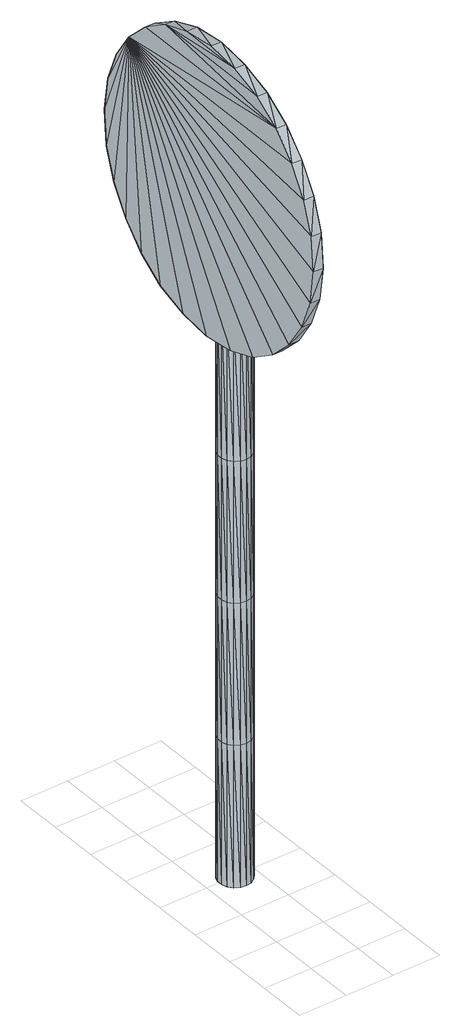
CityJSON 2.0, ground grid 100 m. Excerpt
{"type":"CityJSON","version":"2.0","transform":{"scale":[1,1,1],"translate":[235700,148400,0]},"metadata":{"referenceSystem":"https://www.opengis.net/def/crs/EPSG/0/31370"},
"CityObjects":{
"object1":{"type":"GenericCityObject","attributes":{"cluster":22,"mean_distance_to_centroid":0.127,"new_centroid_x":235650.57,"new_centroid_y":148777.79,"mean_distance_to_camera":4.57,"H1":0,"H2":0,"Z_final":112.27,"cluster2":-1,"proj_x":235647.26,"proj_y":148779.83,"id_line":62696,"bearing_l":211.67,"distance":3.89,"orientation":"left","G_obj":31.67},"geometry":[{"type":"MultiSurface","lod":"2","boundaries":[[[0,1,2]],[[2,1,3]],[[3,1,4]],[[4,1,5]],[[5,1,6]],[[1,7,6]],[[1,8,7]],[[1,9,8]],[[1,10,9]],[[1,11,10]],[[1,12,11]],[[1,13,12]],[[1,14,13]],[[15,14,1]],[[16,15,1]],[[17,16,1]],[[18,17,1]],[[0,18,1]],[[19,20,0]],[[19,0,2]],[[21,19,2]],[[21,2,3]],[[21,3,22]],[[22,3,4]],[[22,4,23]],[[23,4,5]],[[23,5,24]],[[24,5,6]],[[24,6,25]],[[25,6,7]],[[25,7,26]],[[26,7,8]],[[26,8,27]],[[8,9,27]],[[27,9,28]],[[9,10,28]],[[10,29,28]],[[10,11,29]],[[11,30,29]],[[11,12,30]],[[30,12,31]],[[31,12,13]],[[31,13,32]],[[32,13,14]],[[32,14,33]],[[33,14,15]],[[33,15,34]],[[34,15,16]],[[34,16,35]],[[35,16,17]],[[36,35,17]],[[18,36,17]],[[20,36,18]],[[20,18,0]],[[37,38,20]],[[37,20,19]],[[39,37,19]],[[21,39,19]],[[39,21,40]],[[40,21,22]],[[40,22,41]],[[41,22,23]],[[41,23,42]],[[42,23,24]],[[42,24,43]],[[43,24,25]],[[43,25,44]],[[44,25,26]],[[26,45,44]],[[26,27,45]],[[27,46,45]],[[27,28,46]],[[28,47,46]],[[28,29,47]],[[47,29,48]],[[29,30,48]],[[48,30,49]],[[49,30,31]],[[49,31,50]],[[50,31,32]],[[50,32,51]],[[51,32,33]],[[51,33,52]],[[52,33,34]],[[52,34,53]],[[53,34,35]],[[54,53,35]],[[54,35,36]],[[38,54,36]],[[38,36,20]],[[55,56,38]],[[55,38,37]],[[57,55,37]],[[57,37,39]],[[57,39,58]],[[58,39,40]],[[58,40,59]],[[59,40,41]],[[59,41,60]],[[60,41,42]],[[60,42,61]],[[61,42,43]],[[61,43,62]],[[62,43,44]],[[44,63,62]],[[44,45,63]],[[45,64,63]],[[45,46,64]],[[46,65,64]],[[46,47,65]],[[47,66,65]],[[47,48,66]],[[66,48,67]],[[67,48,49]],[[67,49,68]],[[68,49,50]],[[68,50,69]],[[69,50,51]],[[69,51,70]],[[70,51,52]],[[70,52,71]],[[71,52,53]],[[72,71,53]],[[72,53,54]],[[56,72,54]],[[56,54,38]],[[73,74,56]],[[73,56,55]],[[75,73,55]],[[75,55,57]],[[75,57,76]],[[76,57,58]],[[76,58,77]],[[77,58,59]],[[77,59,78]],[[78,59,60]],[[78,60,79]],[[79,60,61]],[[79,61,80]],[[80,61,62]],[[62,81,80]],[[62,63,81]],[[63,82,81]],[[63,64,82]],[[64,83,82]],[[64,65,83]],[[65,84,83]],[[65,66,84]],[[84,66,85]],[[85,66,67]],[[85,67,86]],[[86,67,68]],[[86,68,87]],[[87,68,69]],[[87,69,88]],[[88,69,70]],[[88,70,89]],[[89,70,71]],[[90,89,71]],[[90,71,72]],[[74,90,72]],[[74,72,56]],[[91,92,74]],[[91,74,73]],[[93,91,73]],[[93,73,75]],[[93,75,94]],[[94,75,76]],[[94,76,95]],[[95,76,77]],[[95,77,96]],[[96,77,78]],[[96,78,97]],[[97,78,79]],[[97,79,98]],[[98,79,80]],[[80,99,98]],[[80,81,99]],[[81,100,99]],[[81,82,100]],[[82,101,100]],[[82,83,101]],[[83,102,101]],[[83,84,102]],[[102,84,103]],[[103,84,85]],[[103,85,104]],[[104,85,86]],[[104,86,105]],[[105,86,87]],[[105,87,106]],[[106,87,88]],[[106,88,107]],[[107,88,89]],[[108,107,89]],[[108,89,90]],[[92,108,90]],[[92,90,74]],[[92,91,109]],[[91,93,109]],[[93,94,109]],[[94,95,109]],[[95,96,109]],[[109,96,97]],[[109,97,98]],[[109,98,99]],[[109,99,100]],[[109,100,101]],[[109,101,102]],[[109,102,103]],[[109,103,104]],[[105,109,104]],[[106,109,105]],[[107,109,106]],[[108,109,107]],[[92,109,108]],[[110,111,112]],[[113,112,114]],[[115,112,113]],[[116,112,115]],[[117,112,116]],[[118,112,117]],[[119,112,118]],[[120,112,119]],[[121,112,120]],[[122,112,121]],[[122,123,112]],[[123,110,112]],[[111,124,112]],[[124,125,112]],[[125,126,112]],[[126,127,112]],[[127,128,112]],[[128,129,112]],[[129,130,112]],[[130,131,112]],[[112,131,132]],[[131,133,132]],[[131,134,133]],[[133,134,135]],[[133,135,136]],[[135,137,136]],[[133,136,138]],[[136,139,138]],[[136,137,139]],[[137,140,139]],[[137,135,140]],[[135,141,140]],[[135,134,141]],[[134,142,141]],[[134,131,142]],[[131,143,142]],[[131,130,143]],[[143,130,144]],[[144,130,129]],[[144,129,145]],[[145,129,128]],[[145,128,146]],[[146,127,147]],[[147,127,126]],[[147,126,148]],[[148,126,125]],[[148,125,149]],[[149,125,124]],[[150,149,124]],[[150,124,111]],[[151,150,111]],[[151,111,110]],[[152,151,110]],[[152,110,123]],[[146,128,127]],[[153,123,122]],[[154,153,122]],[[154,122,121]],[[155,154,121]],[[155,121,120]],[[156,155,120]],[[156,120,119]],[[157,156,119]],[[157,119,118]],[[157,118,158]],[[158,118,117]],[[158,117,159]],[[153,152,123]],[[159,117,116]],[[159,116,160]],[[160,116,115]],[[160,115,161]],[[161,115,113]],[[161,113,162]],[[162,113,114]],[[162,114,163]],[[163,114,112]],[[163,112,164]],[[164,112,132]],[[132,165,164]],[[132,133,165]],[[133,138,165]],[[138,139,140]],[[161,162,163]],[[160,161,163]],[[159,160,163]],[[158,159,163]],[[157,158,163]],[[156,157,163]],[[155,156,163]],[[154,155,163]],[[153,154,163]],[[153,163,152]],[[152,163,151]],[[151,163,150]],[[150,163,149]],[[149,163,148]],[[148,163,147]],[[147,163,146]],[[146,163,145]],[[145,163,144]],[[144,163,143]],[[143,163,142]],[[163,164,142]],[[142,164,165]],[[142,165,141]],[[165,140,141]],[[165,138,140]],[[166,167,168]],[[168,167,169]],[[170,168,169]],[[170,169,171]],[[170,171,172]],[[172,171,173]],[[172,173,174]],[[174,173,175]],[[174,175,176]],[[176,175,177]],[[176,177,178]],[[178,177,179]],[[178,179,180]],[[180,179,181]],[[180,181,182]],[[182,181,183]],[[182,183,184]],[[184,183,185]],[[184,185,186]],[[186,185,187]],[[186,187,188]],[[188,187,189]],[[188,189,190]],[[190,189,191]],[[192,190,191]],[[192,191,193]],[[194,192,193]],[[194,193,195]],[[196,194,195]],[[196,195,197]],[[198,196,197]],[[198,197,199]],[[200,198,199]],[[200,199,201]],[[202,200,201]],[[202,201,203]],[[204,202,203]],[[204,203,205]],[[206,204,205]],[[206,205,207]],[[208,206,207]],[[208,207,209]],[[210,208,209]],[[210,209,211]],[[212,210,211]],[[212,211,213]],[[214,212,213]],[[214,213,215]],[[216,214,215]],[[216,215,217]],[[216,217,218]],[[218,217,219]],[[218,219,220]],[[220,219,221]],[[220,221,222]],[[222,221,223]],[[222,223,224]],[[224,223,225]],[[224,225,226]],[[226,225,227]],[[226,227,228]],[[228,227,229]],[[228,229,230]],[[230,229,231]],[[230,231,232]],[[232,231,233]],[[232,233,234]],[[234,233,235]],[[234,235,236]],[[236,235,237]],[[238,236,237]],[[238,237,239]],[[238,239,240]],[[240,239,241]],[[241,242,240]],[[241,243,242]],[[242,243,244]],[[244,243,245]],[[244,245,246]],[[246,245,247]],[[246,247,248]],[[248,247,249]],[[248,249,250]],[[250,249,251]],[[250,251,252]],[[252,251,253]],[[252,253,254]],[[254,253,255]],[[254,255,256]],[[256,255,257]],[[256,257,258]],[[258,257,259]],[[258,259,260]],[[260,259,261]],[[260,261,262]],[[262,261,263]],[[262,263,264]],[[264,263,265]],[[264,265,266]],[[266,265,267]],[[266,267,268]],[[268,267,269]],[[269,270,268]],[[269,271,270]],[[271,272,270]],[[271,273,272]],[[273,274,272]],[[273,275,274]],[[275,276,274]],[[275,277,276]],[[277,278,276]],[[277,279,278]],[[279,280,278]],[[279,281,280]],[[281,282,280]],[[281,283,282]],[[283,284,282]],[[283,285,284]],[[285,286,284]],[[285,287,286]],[[287,288,286]],[[287,289,288]],[[289,290,288]],[[289,291,290]],[[290,291,292]],[[292,291,293]],[[292,293,294]],[[294,293,295]],[[294,295,296]],[[296,295,297]],[[296,297,298]],[[298,297,299]],[[298,299,300]],[[300,299,301]],[[300,301,302]],[[302,301,303]],[[302,303,304]],[[304,303,305]],[[304,305,306]],[[306,305,307]],[[306,307,308]],[[308,307,309]],[[308,309,310]],[[310,309,311]],[[310,311,312]],[[312,311,313]],[[313,166,312]],[[313,167,166]],[[169,167,313]],[[169,313,171]],[[171,313,311]],[[173,171,311]],[[173,311,309]],[[175,173,309]],[[175,309,307]],[[177,175,307]],[[177,307,305]],[[179,177,305]],[[179,305,303]],[[181,179,303]],[[181,303,301]],[[183,181,301]],[[183,301,299]],[[183,299,297]],[[185,183,297]],[[185,297,295]],[[187,185,295]],[[187,295,293]],[[189,187,293]],[[189,293,291]],[[189,291,289]],[[189,289,287]],[[191,189,287]],[[191,287,285]],[[193,191,285]],[[195,193,285]],[[195,285,283]],[[197,195,283]],[[199,197,283]],[[201,199,283]],[[201,283,281]],[[203,201,281]],[[205,203,281]],[[205,281,279]],[[205,279,207]],[[207,279,209]],[[209,279,277]],[[209,277,211]],[[211,277,275]],[[211,275,213]],[[213,275,273]],[[213,273,215]],[[215,273,271]],[[215,271,217]],[[217,271,219]],[[219,271,269]],[[219,269,221]],[[221,269,267]],[[221,267,223]],[[223,267,265]],[[223,265,225]],[[225,265,263]],[[225,263,261]],[[225,261,227]],[[227,261,259]],[[227,259,229]],[[229,259,257]],[[229,257,255]],[[229,255,231]],[[231,255,253]],[[231,253,233]],[[233,253,251]],[[233,251,235]],[[251,249,235]],[[235,249,247]],[[235,247,237]],[[247,245,237]],[[237,245,243]],[[237,243,239]],[[239,243,241]],[[238,240,242]],[[168,312,166]],[[170,312,168]],[[170,310,312]],[[172,310,170]],[[172,308,310]],[[174,308,172]],[[174,306,308]],[[176,306,174]],[[176,304,306]],[[178,304,176]],[[178,302,304]],[[180,302,178]],[[180,300,302]],[[182,300,180]],[[182,298,300]],[[182,296,298]],[[184,296,182]],[[184,294,296]],[[186,294,184]],[[186,292,294]],[[188,292,186]],[[188,290,292]],[[188,288,290]],[[188,286,288]],[[190,286,188]],[[190,284,286]],[[192,284,190]],[[194,284,192]],[[194,282,284]],[[196,282,194]],[[198,282,196]],[[200,282,198]],[[200,280,282]],[[202,280,200]],[[204,280,202]],[[204,278,280]],[[204,206,278]],[[206,208,278]],[[208,276,278]],[[208,210,276]],[[210,274,276]],[[210,212,274]],[[212,272,274]],[[212,214,272]],[[214,270,272]],[[214,216,270]],[[216,218,270]],[[218,268,270]],[[218,220,268]],[[220,266,268]],[[220,222,266]],[[222,264,266]],[[222,224,264]],[[224,262,264]],[[224,260,262]],[[224,226,260]],[[226,258,260]],[[226,228,258]],[[228,256,258]],[[228,254,256]],[[228,230,254]],[[230,252,254]],[[230,232,252]],[[232,250,252]],[[232,234,250]],[[250,234,248]],[[234,246,248]],[[234,236,246]],[[246,236,244]],[[236,242,244]],[[236,238,242]],[[314,315,316]],[[316,315,317]],[[318,316,317]],[[318,317,319]],[[318,319,320]],[[320,319,321]],[[320,321,322]],[[322,321,323]],[[322,323,324]],[[324,323,325]],[[324,325,326]],[[326,325,327]],[[326,327,328]],[[328,327,329]],[[328,329,330]],[[330,329,331]],[[330,331,332]],[[332,331,333]],[[332,333,334]],[[334,333,335]],[[334,335,336]],[[336,335,337]],[[336,337,338]],[[338,337,339]],[[340,338,339]],[[340,339,341]],[[342,340,341]],[[342,341,343]],[[344,342,343]],[[344,343,345]],[[346,344,345]],[[346,345,347]],[[348,346,347]],[[348,347,349]],[[350,348,349]],[[350,349,351]],[[352,350,351]],[[352,351,353]],[[354,352,353]],[[354,353,355]],[[356,354,355]],[[356,355,357]],[[358,356,357]],[[358,357,359]],[[360,358,359]],[[360,359,361]],[[362,360,361]],[[362,361,363]],[[364,362,363]],[[364,363,365]],[[364,365,366]],[[366,365,367]],[[366,367,368]],[[368,367,369]],[[368,369,370]],[[370,369,371]],[[370,371,372]],[[372,371,373]],[[372,373,374]],[[374,373,375]],[[374,375,376]],[[376,375,377]],[[376,377,378]],[[378,377,379]],[[378,379,380]],[[380,379,381]],[[380,381,382]],[[382,381,383]],[[382,383,384]],[[384,383,385]],[[386,384,385]],[[386,385,387]],[[386,387,388]],[[388,387,389]],[[389,390,388]],[[389,391,390]],[[390,391,392]],[[392,391,393]],[[392,393,394]],[[394,393,395]],[[394,395,396]],[[396,395,397]],[[396,397,398]],[[398,397,399]],[[398,399,400]],[[400,399,401]],[[400,401,402]],[[402,401,403]],[[402,403,404]],[[404,403,405]],[[404,405,406]],[[406,405,407]],[[406,407,408]],[[408,407,409]],[[408,409,410]],[[410,409,411]],[[410,411,412]],[[412,411,413]],[[412,413,414]],[[414,413,415]],[[414,415,416]],[[416,415,417]],[[417,418,416]],[[417,419,418]],[[419,420,418]],[[419,421,420]],[[421,422,420]],[[421,423,422]],[[423,424,422]],[[423,425,424]],[[425,426,424]],[[425,427,426]],[[427,428,426]],[[427,429,428]],[[429,430,428]],[[429,431,430]],[[431,432,430]],[[431,433,432]],[[433,434,432]],[[433,435,434]],[[435,436,434]],[[435,437,436]],[[437,438,436]],[[437,439,438]],[[438,439,440]],[[440,439,441]],[[440,441,442]],[[442,441,443]],[[442,443,444]],[[444,443,445]],[[444,445,446]],[[446,445,447]],[[446,447,448]],[[448,447,449]],[[448,449,450]],[[450,449,451]],[[450,451,452]],[[452,451,453]],[[452,453,454]],[[454,453,455]],[[454,455,456]],[[456,455,457]],[[456,457,458]],[[458,457,459]],[[458,459,460]],[[460,459,461]],[[461,314,460]],[[461,315,314]],[[317,315,461]],[[317,461,319]],[[319,461,459]],[[321,319,459]],[[321,459,457]],[[323,321,457]],[[323,457,455]],[[325,323,455]],[[325,455,453]],[[327,325,453]],[[327,453,451]],[[329,327,451]],[[329,451,449]],[[331,329,449]],[[331,449,447]],[[331,447,445]],[[333,331,445]],[[333,445,443]],[[335,333,443]],[[335,443,441]],[[337,335,441]],[[337,441,439]],[[337,439,437]],[[337,437,435]],[[339,337,435]],[[339,435,433]],[[341,339,433]],[[343,341,433]],[[343,433,431]],[[345,343,431]],[[347,345,431]],[[349,347,431]],[[349,431,429]],[[351,349,429]],[[353,351,429]],[[353,429,427]],[[353,427,355]],[[355,427,357]],[[357,427,425]],[[357,425,359]],[[359,425,423]],[[359,423,361]],[[361,423,421]],[[361,421,363]],[[363,421,419]],[[363,419,365]],[[365,419,367]],[[367,419,417]],[[367,417,369]],[[369,417,415]],[[369,415,371]],[[371,415,413]],[[371,413,373]],[[373,413,411]],[[373,411,409]],[[373,409,375]],[[375,409,407]],[[375,407,377]],[[377,407,405]],[[377,405,403]],[[377,403,379]],[[379,403,401]],[[379,401,381]],[[381,401,399]],[[381,399,383]],[[399,397,383]],[[383,397,395]],[[383,395,385]],[[395,393,385]],[[385,393,391]],[[385,391,387]],[[387,391,389]],[[386,388,390]],[[316,460,314]],[[318,460,316]],[[318,458,460]],[[320,458,318]],[[320,456,458]],[[322,456,320]],[[322,454,456]],[[324,454,322]],[[324,452,454]],[[326,452,324]],[[326,450,452]],[[328,450,326]],[[328,448,450]],[[330,448,328]],[[330,446,448]],[[330,444,446]],[[332,444,330]],[[332,442,444]],[[334,442,332]],[[334,440,442]],[[336,440,334]],[[336,438,440]],[[336,436,438]],[[336,434,436]],[[338,434,336]],[[338,432,434]],[[340,432,338]],[[342,432,340]],[[342,430,432]],[[344,430,342]],[[346,430,344]],[[348,430,346]],[[348,428,430]],[[350,428,348]],[[352,428,350]],[[352,426,428]],[[352,354,426]],[[354,356,426]],[[356,424,426]],[[356,358,424]],[[358,422,424]],[[358,360,422]],[[360,420,422]],[[360,362,420]],[[362,418,420]],[[362,364,418]],[[364,366,418]],[[366,416,418]],[[366,368,416]],[[368,414,416]],[[368,370,414]],[[370,412,414]],[[370,372,412]],[[372,410,412]],[[372,408,410]],[[372,374,408]],[[374,406,408]],[[374,376,406]],[[376,404,406]],[[376,402,404]],[[376,378,402]],[[378,400,402]],[[378,380,400]],[[380,398,400]],[[380,382,398]],[[398,382,396]],[[382,394,396]],[[382,384,394]],[[394,384,392]],[[384,390,392]],[[384,386,390]]]}]}
},
"vertices":[
[60,332,2],[60,299,2],[71,330,2],[81,324,2],[89,315,2],[93,305,2],[93,293,2],[89,282,2],[81,273,2],[71,267,2],[60,265,2],[48,267,2],[38,273,2],[31,282,2],[27,293,2],[27,305,2],[31,315,2],[38,324,2],[48,330,2],[71,330,300],[60,332,300],[81,324,300],[89,315,300],[93,305,300],[93,293,300],[89,282,300],[81,273,300],[71,267,300],[60,265,300],[48,267,300],[38,273,300],[31,282,300],[27,293,300],[27,305,300],[31,315,300],[38,324,300],[48,330,300],[71,330,598],[60,332,598],[81,324,598],[89,315,598],[93,305,598],[93,293,598],[89,282,598],[81,273,598],[71,267,598],[60,265,598],[48,267,598],[38,273,598],[31,282,598],[27,293,598],[27,305,598],[31,315,598],[38,324,598],[48,330,598],[71,330,895],[60,332,895],[81,324,895],[89,315,895],[93,305,895],[93,293,895],[89,282,895],[81,273,895],[71,267,895],[60,265,895],[48,267,895],[38,273,895],[31,282,895],[27,293,895],[27,305,895],[31,315,895],[38,324,895],[48,330,895],[71,330,1193],[60,332,1193],[81,324,1193],[89,315,1193],[93,305,1193],[93,293,1193],[89,282,1193],[81,273,1193],[71,267,1193],[60,265,1193],[48,267,1193],[38,273,1193],[31,282,1193],[27,293,1193],[27,305,1193],[31,315,1193],[38,324,1193],[48,330,1193],[71,330,1491],[60,332,1491],[81,324,1491],[89,315,1491],[93,305,1491],[93,293,1491],[89,282,1491],[81,273,1491],[71,267,1491],[60,265,1491],[48,267,1491],[38,273,1491],[31,282,1491],[27,293,1491],[27,305,1491],[31,315,1491],[38,324,1491],[48,330,1491],[60,299,1491],[24,172,1185],[25,116,1221],[34,540,1645],[32,599,1525],[33,576,1589],[31,607,1456],[29,599,1387],[28,576,1324],[27,541,1268],[26,494,1221],[25,438,1185],[25,374,1162],[24,305,1154],[24,236,1162],[25,69,1268],[26,34,1324],[27,11,1387],[28,3,1456],[30,11,1525],[31,34,1589],[32,69,1645],[33,116,1692],[34,494,1692],[35,438,1727],[34,172,1727],[34,236,1750],[35,374,1750],[35,305,1758],[14,374,1750],[14,305,1758],[13,236,1750],[13,172,1728],[12,116,1692],[11,70,1645],[10,34,1589],[9,11,1526],[7,3,1457],[6,11,1387],[5,34,1324],[4,70,1268],[4,116,1221],[3,172,1185],[3,236,1163],[3,305,1155],[4,374,1163],[4,438,1185],[5,494,1221],[6,541,1268],[7,576,1324],[8,599,1387],[10,607,1457],[11,599,1526],[12,576,1589],[13,541,1645],[13,494,1692],[14,438,1728],[17,409,1304],[17,409,1265],[50,408,1304],[50,408,1265],[50,389,1304],[50,389,1265],[72,381,1304],[72,381,1265],[75,380,1304],[75,380,1265],[79,378,1304],[79,378,1265],[82,376,1304],[82,376,1265],[86,375,1304],[86,375,1265],[89,373,1304],[89,373,1265],[92,371,1304],[92,371,1265],[95,368,1304],[95,368,1265],[105,361,1304],[105,361,1265],[108,358,1304],[108,358,1265],[110,356,1304],[110,356,1265],[112,353,1304],[112,353,1265],[114,350,1304],[114,350,1265],[115,346,1304],[115,346,1265],[116,343,1304],[116,343,1265],[116,339,1304],[116,339,1265],[115,304,1304],[115,304,1265],[113,285,1304],[113,285,1265],[112,280,1304],[112,280,1265],[110,276,1304],[110,276,1265],[108,271,1304],[108,271,1265],[105,267,1304],[105,267,1265],[102,263,1304],[102,263,1265],[98,260,1304],[98,260,1265],[94,257,1304],[94,257,1265],[89,254,1304],[89,254,1265],[84,252,1304],[84,252,1265],[80,250,1304],[80,250,1265],[74,249,1304],[74,249,1265],[69,248,1304],[69,248,1265],[64,247,1304],[64,247,1265],[59,247,1304],[59,247,1265],[47,247,1304],[47,247,1265],[45,222,1304],[45,222,1265],[16,220,1304],[16,220,1265],[17,251,1304],[17,251,1265],[37,266,1304],[37,266,1265],[53,265,1304],[53,265,1265],[56,265,1304],[56,265,1265],[60,265,1304],[60,265,1265],[63,265,1304],[63,265,1265],[67,265,1304],[67,265,1265],[70,266,1304],[70,266,1265],[73,267,1304],[73,267,1265],[76,267,1304],[76,267,1265],[77,268,1304],[77,268,1265],[80,269,1304],[80,269,1265],[82,270,1304],[82,270,1265],[84,272,1304],[84,272,1265],[86,275,1304],[86,275,1265],[88,277,1304],[88,277,1265],[89,280,1304],[89,280,1265],[89,283,1304],[89,283,1265],[92,302,1304],[92,302,1265],[91,339,1304],[91,339,1265],[91,342,1304],[91,342,1265],[90,344,1304],[90,344,1265],[90,346,1304],[90,346,1265],[88,348,1304],[88,348,1265],[87,349,1304],[87,349,1265],[85,351,1304],[85,351,1265],[83,352,1304],[83,352,1265],[81,353,1304],[81,353,1265],[79,354,1304],[79,354,1265],[76,355,1304],[76,355,1265],[74,356,1304],[74,356,1265],[72,357,1304],[72,357,1265],[69,358,1304],[69,358,1265],[67,358,1304],[67,358,1265],[46,362,1304],[46,362,1265],[22,375,1304],[22,375,1265],[25,409,1473],[25,409,1434],[58,408,1473],[58,408,1434],[58,389,1473],[58,389,1434],[80,381,1473],[80,381,1434],[83,380,1473],[83,380,1434],[87,378,1473],[87,378,1434],[90,376,1473],[90,376,1434],[94,375,1473],[94,375,1434],[97,373,1473],[97,373,1434],[100,371,1473],[100,371,1434],[103,368,1473],[103,368,1434],[113,361,1473],[113,361,1434],[116,358,1473],[116,358,1434],[118,356,1473],[118,356,1434],[120,353,1473],[120,353,1434],[122,350,1473],[122,350,1434],[123,346,1473],[123,346,1434],[124,343,1473],[124,343,1434],[124,339,1473],[124,339,1434],[123,304,1473],[123,304,1434],[121,285,1473],[121,285,1434],[120,280,1473],[120,280,1434],[118,276,1473],[118,276,1434],[116,271,1473],[116,271,1434],[113,267,1473],[113,267,1434],[110,263,1473],[110,263,1434],[106,260,1473],[106,260,1434],[102,257,1473],[102,257,1434],[97,254,1473],[97,254,1434],[92,252,1473],[92,252,1434],[88,250,1473],[88,250,1434],[83,249,1473],[83,249,1434],[77,248,1473],[77,248,1434],[72,247,1473],[72,247,1434],[67,247,1473],[67,247,1434],[55,247,1473],[55,247,1434],[53,222,1473],[53,222,1434],[24,220,1473],[24,220,1434],[25,251,1473],[25,251,1434],[45,266,1473],[45,266,1434],[61,265,1473],[61,265,1434],[65,265,1473],[65,265,1434],[68,265,1473],[68,265,1434],[71,265,1473],[71,265,1434],[75,265,1473],[75,265,1434],[78,266,1473],[78,266,1434],[81,267,1473],[81,267,1434],[85,267,1473],[85,267,1434],[85,268,1473],[85,268,1434],[88,269,1473],[88,269,1434],[90,270,1473],[90,270,1434],[92,272,1473],[92,272,1434],[94,275,1473],[94,275,1434],[96,277,1473],[96,277,1434],[97,280,1473],[97,280,1434],[97,283,1473],[97,283,1434],[100,302,1473],[100,302,1434],[99,339,1473],[99,339,1434],[99,342,1473],[99,342,1434],[98,344,1473],[98,344,1434],[98,346,1473],[98,346,1434],[96,348,1473],[96,348,1434],[95,349,1473],[95,349,1434],[93,351,1473],[93,351,1434],[91,352,1473],[91,352,1434],[89,353,1473],[89,353,1434],[87,354,1473],[87,354,1434],[85,355,1473],[85,355,1434],[82,356,1473],[82,356,1434],[80,357,1473],[80,357,1434],[77,358,1473],[77,358,1434],[75,358,1473],[75,358,1434],[54,362,1473],[54,362,1434],[30,375,1473],[30,375,1434]
]}
